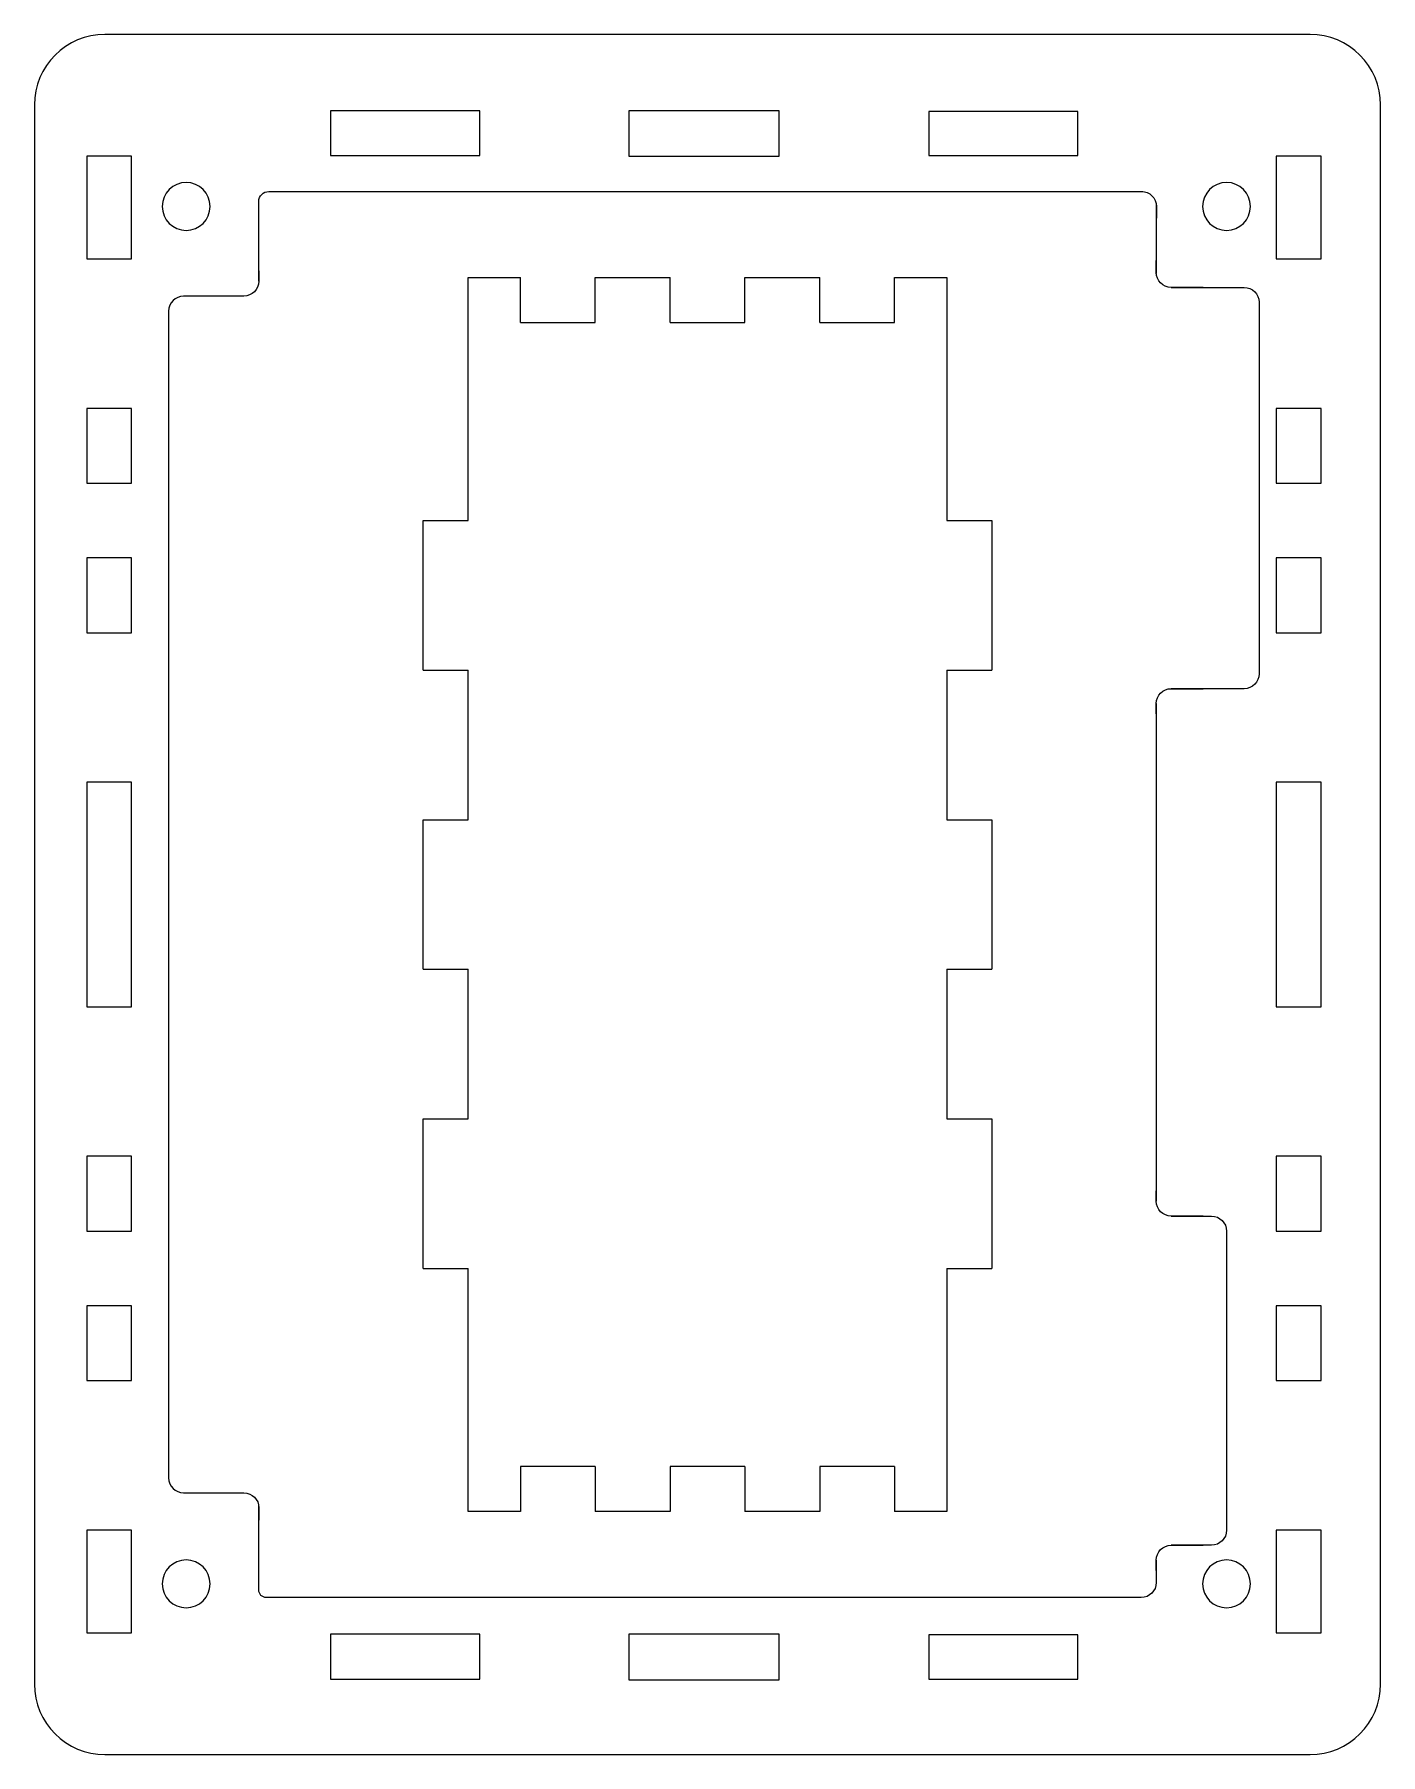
# Model space of a CAD drawing. Header units: centimetres. Extents: x -14.4 to 3.9, y -9.9 to 10.2.
# Drawn here: x -5.09 to 3.91, y -1.33 to 10.17 of the extents above; entities that cross this region are included whole.
import ezdxf

# ---------------------------------------------------------------- set-up
doc = ezdxf.new("R2010")
doc.units = ezdxf.units.CM
doc.header["$MEASUREMENT"] = 0
doc.layers.add('Layer 1', color=7, linetype='Continuous')

msp = doc.modelspace()

# ---------------------------------------------------------------- linework, layer by layer
at = {"layer": 'Layer 1', "color": 242, "lineweight": 20}
for points, knots in [([(-5.08668, -0.85867), (-5.08668, -0.85867), (-5.08668, 9.69855), (-5.08668, 9.69855), (-5.08668, 9.69855), (-5.08668, 9.95782), (-4.87457, 10.16994), (-4.61529, 10.16994), (-4.61529, 10.16994), (-4.61529, 10.16994), (3.44192, 10.16994), (3.44192, 10.16994), (3.44192, 10.16994), (3.7012, 10.16994), (3.91332, 9.95782), (3.91332, 9.69855), (3.91332, 9.69855), (3.91332, 9.69855), (3.91332, -0.85867), (3.91332, -0.85867), (3.91332, -0.85867), (3.91332, -1.11794), (3.7012, -1.33006), (3.44192, -1.33006), (3.44192, -1.33006), (3.44192, -1.33006), (-4.61529, -1.33006), (-4.61529, -1.33006), (-4.61529, -1.33006), (-4.87457, -1.33006), (-5.08668, -1.11794), (-5.08668, -0.85867)], [0, 0, 0, 0, 0.11111111, 0.11111111, 0.11111111, 0.11111111, 0.22222222, 0.22222222, 0.22222222, 0.22222222, 0.33333333, 0.33333333, 0.33333333, 0.33333333, 0.44444444, 0.44444444, 0.44444444, 0.44444444, 0.55555556, 0.55555556, 0.55555556, 0.55555556, 0.66666667, 0.66666667, 0.66666667, 0.66666667, 0.77777778, 0.77777778, 0.77777778, 0.77777778, 1, 1, 1, 1]), ([(-4.23208, 9.01994), (-4.23208, 9.10831), (-4.16044, 9.17994), (-4.07208, 9.17994), (-4.07208, 9.17994), (-3.98372, 9.17994), (-3.91208, 9.10831), (-3.91208, 9.01994), (-3.91208, 9.01994), (-3.91208, 8.93157), (-3.98372, 8.85994), (-4.07208, 8.85994), (-4.07208, 8.85994), (-4.16044, 8.85994), (-4.23208, 8.93157), (-4.23208, 9.01994)], [0, 0, 0, 0, 0.2, 0.2, 0.2, 0.2, 0.4, 0.4, 0.4, 0.4, 0.6, 0.6, 0.6, 0.6, 1, 1, 1, 1]), ([(-3.58668, 9.0128), (-3.58668, 9.0128), (-3.58668, 9.05345), (-3.58668, 9.05345), (-3.58668, 9.05345), (-3.58668, 9.09002), (-3.55676, 9.11994), (-3.52018, 9.11994)], [0, 0, 0, 0, 0.33333333, 0.33333333, 0.33333333, 0.33333333, 1, 1, 1, 1]), ([(2.08889, 9.11994), (2.09233, 9.1203), (2.09585, 9.12049), (2.09938, 9.12049), (2.09938, 9.12049), (2.09938, 9.12049), (2.31426, 9.12049), (2.31426, 9.12049), (2.31426, 9.12049), (2.36926, 9.12049), (2.41426, 9.07549), (2.41426, 9.02049), (2.41426, 9.02049), (2.41426, 9.02049), (2.41426, 8.95139), (2.41426, 8.95139), (2.41426, 8.95139), (2.41426, 8.94675), (2.41393, 8.94218), (2.41332, 8.9377)], [0, 0, 0, 0, 0.16666667, 0.16666667, 0.16666667, 0.16666667, 0.33333333, 0.33333333, 0.33333333, 0.33333333, 0.5, 0.5, 0.5, 0.5, 0.66666667, 0.66666667, 0.66666667, 0.66666667, 1, 1, 1, 1]), ([(2.72332, 9.01994), (2.72332, 9.10831), (2.79496, 9.17994), (2.88332, 9.17994), (2.88332, 9.17994), (2.97168, 9.17994), (3.04332, 9.10831), (3.04332, 9.01994), (3.04332, 9.01994), (3.04332, 8.93157), (2.97168, 8.85994), (2.88332, 8.85994), (2.88332, 8.85994), (2.79496, 8.85994), (2.72332, 8.93157), (2.72332, 9.01994)], [0, 0, 0, 0, 0.2, 0.2, 0.2, 0.2, 0.4, 0.4, 0.4, 0.4, 0.6, 0.6, 0.6, 0.6, 1, 1, 1, 1]), ([(2.72776, 8.47889), (2.72776, 8.47889), (2.51288, 8.47889), (2.51288, 8.47889), (2.51288, 8.47889), (2.45788, 8.47889), (2.41288, 8.52389), (2.41288, 8.57889), (2.41288, 8.57889), (2.41288, 8.57889), (2.41288, 8.64799), (2.41288, 8.64799), (2.41288, 8.64799), (2.41288, 8.65115), (2.41303, 8.65429), (2.41332, 8.65737)], [0, 0, 0, 0, 0.2, 0.2, 0.2, 0.2, 0.4, 0.4, 0.4, 0.4, 0.6, 0.6, 0.6, 0.6, 1, 1, 1, 1]), ([(-3.58668, 8.58904), (-3.58668, 8.58904), (-3.58668, 8.51994), (-3.58668, 8.51994), (-3.58668, 8.51994), (-3.58668, 8.46494), (-3.63168, 8.41994), (-3.68668, 8.41994), (-3.68668, 8.41994), (-3.68668, 8.41994), (-3.90156, 8.41994), (-3.90156, 8.41994)], [0, 0, 0, 0, 0.25, 0.25, 0.25, 0.25, 0.5, 0.5, 0.5, 0.5, 1, 1, 1, 1]), ([(-3.68668, 8.4199), (-3.68758, 8.41992), (-3.68848, 8.41994), (-3.68938, 8.41994), (-3.68938, 8.41994), (-3.68938, 8.41994), (-4.08938, 8.41994), (-4.08938, 8.41994), (-4.08938, 8.41994), (-4.14438, 8.41994), (-4.18938, 8.37493), (-4.18938, 8.31994), (-4.18938, 8.31994), (-4.18938, 8.31994), (-4.18938, 0.51993), (-4.18938, 0.51993), (-4.18938, 0.51993), (-4.18938, 0.46494), (-4.14438, 0.41993), (-4.08938, 0.41993), (-4.08938, 0.41993), (-4.08938, 0.41993), (-3.68938, 0.41993), (-3.68938, 0.41993)], [0, 0, 0, 0, 0.14285714, 0.14285714, 0.14285714, 0.14285714, 0.28571429, 0.28571429, 0.28571429, 0.28571429, 0.42857143, 0.42857143, 0.42857143, 0.42857143, 0.57142857, 0.57142857, 0.57142857, 0.57142857, 0.71428571, 0.71428571, 0.71428571, 0.71428571, 1, 1, 1, 1]), ([(2.5131, 8.47881), (2.5131, 8.47881), (3.00093, 8.47881), (3.00093, 8.47881), (3.00093, 8.47881), (3.05593, 8.47881), (3.10093, 8.43381), (3.10093, 8.37881), (3.10093, 8.37881), (3.10093, 8.37881), (3.10093, 5.89593), (3.10093, 5.89593), (3.10093, 5.89593), (3.10093, 5.84093), (3.05593, 5.79593), (3.00093, 5.79593), (3.00093, 5.79593), (3.00093, 5.79593), (2.51332, 5.79593), (2.51332, 5.79593)], [0, 0, 0, 0, 0.16666667, 0.16666667, 0.16666667, 0.16666667, 0.33333333, 0.33333333, 0.33333333, 0.33333333, 0.5, 0.5, 0.5, 0.5, 0.66666667, 0.66666667, 0.66666667, 0.66666667, 1, 1, 1, 1]), ([(2.41332, 5.62683), (2.41332, 5.62683), (2.41332, 5.69593), (2.41332, 5.69593), (2.41332, 5.69593), (2.41332, 5.75093), (2.45832, 5.79593), (2.51332, 5.79593), (2.51332, 5.79593), (2.51332, 5.79593), (2.7282, 5.79593), (2.7282, 5.79593)], [0, 0, 0, 0, 0.25, 0.25, 0.25, 0.25, 0.5, 0.5, 0.5, 0.5, 1, 1, 1, 1]), ([(2.7282, 2.26962), (2.7282, 2.26962), (2.51332, 2.26962), (2.51332, 2.26962), (2.51332, 2.26962), (2.45832, 2.26962), (2.41332, 2.31462), (2.41332, 2.36962), (2.41332, 2.36962), (2.41332, 2.36962), (2.41332, 2.43872), (2.41332, 2.43872)], [0, 0, 0, 0, 0.25, 0.25, 0.25, 0.25, 0.5, 0.5, 0.5, 0.5, 1, 1, 1, 1]), ([(2.51332, 2.26962), (2.51332, 2.26962), (2.78332, 2.26962), (2.78332, 2.26962), (2.78332, 2.26962), (2.83832, 2.26962), (2.88332, 2.22462), (2.88332, 2.16962), (2.88332, 2.16962), (2.88332, 2.16962), (2.88332, 0.16962), (2.88332, 0.16962), (2.88332, 0.16962), (2.88332, 0.11462), (2.83832, 0.06962), (2.78332, 0.06962), (2.78332, 0.06962), (2.78332, 0.06962), (2.51332, 0.06962), (2.51332, 0.06962)], [0, 0, 0, 0, 0.16666667, 0.16666667, 0.16666667, 0.16666667, 0.33333333, 0.33333333, 0.33333333, 0.33333333, 0.5, 0.5, 0.5, 0.5, 0.66666667, 0.66666667, 0.66666667, 0.66666667, 1, 1, 1, 1]), ([(-3.90073, 0.41993), (-3.90073, 0.41993), (-3.68585, 0.41993), (-3.68585, 0.41993), (-3.68585, 0.41993), (-3.63085, 0.41993), (-3.58585, 0.37493), (-3.58585, 0.31993), (-3.58585, 0.31993), (-3.58585, 0.31993), (-3.58585, 0.25083), (-3.58585, 0.25083), (-3.58585, 0.25083), (-3.58585, 0.24647), (-3.58614, 0.24218), (-3.58668, 0.23796)], [0, 0, 0, 0, 0.2, 0.2, 0.2, 0.2, 0.4, 0.4, 0.4, 0.4, 0.6, 0.6, 0.6, 0.6, 1, 1, 1, 1]), ([(2.41332, -0.09948), (2.41332, -0.09948), (2.41332, -0.03038), (2.41332, -0.03038), (2.41332, -0.03038), (2.41332, 0.02462), (2.45832, 0.06962), (2.51332, 0.06962), (2.51332, 0.06962), (2.51332, 0.06962), (2.7282, 0.06962), (2.7282, 0.06962)], [0, 0, 0, 0, 0.25, 0.25, 0.25, 0.25, 0.5, 0.5, 0.5, 0.5, 1, 1, 1, 1]), ([(-4.23208, -0.18866), (-4.23208, -0.10029), (-4.16044, -0.02866), (-4.07208, -0.02866), (-4.07208, -0.02866), (-3.98372, -0.02866), (-3.91208, -0.10029), (-3.91208, -0.18866), (-3.91208, -0.18866), (-3.91208, -0.27703), (-3.98372, -0.34866), (-4.07208, -0.34866), (-4.07208, -0.34866), (-4.16044, -0.34866), (-4.23208, -0.27703), (-4.23208, -0.18866)], [0, 0, 0, 0, 0.2, 0.2, 0.2, 0.2, 0.4, 0.4, 0.4, 0.4, 0.6, 0.6, 0.6, 0.6, 1, 1, 1, 1]), ([(2.41326, -0.11096), (2.41326, -0.11096), (2.41326, -0.18006), (2.41326, -0.18006), (2.41326, -0.18006), (2.41326, -0.23506), (2.36826, -0.28006), (2.31326, -0.28006), (2.31326, -0.28006), (2.31326, -0.28006), (2.09838, -0.28006), (2.09838, -0.28006)], [0, 0, 0, 0, 0.25, 0.25, 0.25, 0.25, 0.5, 0.5, 0.5, 0.5, 1, 1, 1, 1]), ([(2.72332, -0.18866), (2.72332, -0.10029), (2.79496, -0.02866), (2.88332, -0.02866), (2.88332, -0.02866), (2.97168, -0.02866), (3.04332, -0.10029), (3.04332, -0.18866), (3.04332, -0.18866), (3.04332, -0.27703), (2.97168, -0.34866), (2.88332, -0.34866), (2.88332, -0.34866), (2.79496, -0.34866), (2.72332, -0.27703), (2.72332, -0.18866)], [0, 0, 0, 0, 0.2, 0.2, 0.2, 0.2, 0.4, 0.4, 0.4, 0.4, 0.6, 0.6, 0.6, 0.6, 1, 1, 1, 1]), ([(-3.51952, -0.28006), (-3.51952, -0.28006), (-3.53668, -0.28006), (-3.53668, -0.28006), (-3.53668, -0.28006), (-3.56418, -0.28006), (-3.58668, -0.25756), (-3.58668, -0.23006)], [0, 0, 0, 0, 0.33333333, 0.33333333, 0.33333333, 0.33333333, 1, 1, 1, 1])]:
    msp.add_open_spline(points, degree=3, knots=knots, dxfattribs=at)
at = {"layer": 'Layer 1', "color": 242, "lineweight": 9}
for points, knots in [([(-3.10789, 9.35934), (-3.10789, 9.35934), (-3.10789, 9.65934), (-3.10789, 9.65934), (-3.10789, 9.65934), (-3.10789, 9.65934), (-2.10789, 9.65934), (-2.10789, 9.65934), (-2.10789, 9.65934), (-2.10789, 9.65934), (-2.10789, 9.35934), (-2.10789, 9.35934), (-2.10789, 9.35934), (-2.10789, 9.35934), (-3.10789, 9.35934), (-3.10789, 9.35934)], [0, 0, 0, 0, 0.2, 0.2, 0.2, 0.2, 0.4, 0.4, 0.4, 0.4, 0.6, 0.6, 0.6, 0.6, 1, 1, 1, 1]), ([(-1.11166, 9.35557), (-1.11166, 9.35557), (-1.11166, 9.65934), (-1.11166, 9.65934), (-1.11166, 9.65934), (-1.11166, 9.65934), (-0.10789, 9.65934), (-0.10789, 9.65934), (-0.10789, 9.65934), (-0.10789, 9.65934), (-0.10789, 9.35557), (-0.10789, 9.35557), (-0.10789, 9.35557), (-0.10789, 9.35557), (-1.11166, 9.35557), (-1.11166, 9.35557)], [0, 0, 0, 0, 0.2, 0.2, 0.2, 0.2, 0.4, 0.4, 0.4, 0.4, 0.6, 0.6, 0.6, 0.6, 1, 1, 1, 1]), ([(0.89211, 9.35934), (0.89211, 9.35934), (0.89211, 9.65557), (0.89211, 9.65557), (0.89211, 9.65557), (0.89211, 9.65557), (1.88834, 9.65557), (1.88834, 9.65557), (1.88834, 9.65557), (1.88834, 9.65557), (1.88834, 9.35934), (1.88834, 9.35934), (1.88834, 9.35934), (1.88834, 9.35934), (0.89211, 9.35934), (0.89211, 9.35934)], [0, 0, 0, 0, 0.2, 0.2, 0.2, 0.2, 0.4, 0.4, 0.4, 0.4, 0.6, 0.6, 0.6, 0.6, 1, 1, 1, 1]), ([(-4.73667, 8.66994), (-4.73667, 8.66994), (-4.73667, 9.35559), (-4.73667, 9.35559), (-4.73667, 9.35559), (-4.73667, 9.35559), (-4.43669, 9.35559), (-4.43669, 9.35559), (-4.43669, 9.35559), (-4.43669, 9.35559), (-4.43669, 8.66994), (-4.43669, 8.66994), (-4.43669, 8.66994), (-4.43669, 8.66994), (-4.73667, 8.66994), (-4.73667, 8.66994)], [0, 0, 0, 0, 0.2, 0.2, 0.2, 0.2, 0.4, 0.4, 0.4, 0.4, 0.6, 0.6, 0.6, 0.6, 1, 1, 1, 1]), ([(3.21523, 8.66994), (3.21523, 8.66994), (3.21523, 9.35559), (3.21523, 9.35559), (3.21523, 9.35559), (3.21523, 9.35559), (3.51521, 9.35559), (3.51521, 9.35559), (3.51521, 9.35559), (3.51521, 9.35559), (3.51521, 8.66994), (3.51521, 8.66994), (3.51521, 8.66994), (3.51521, 8.66994), (3.21523, 8.66994), (3.21523, 8.66994)], [0, 0, 0, 0, 0.2, 0.2, 0.2, 0.2, 0.4, 0.4, 0.4, 0.4, 0.6, 0.6, 0.6, 0.6, 1, 1, 1, 1]), ([(-2.18668, 6.91994), (-2.18668, 6.91994), (-2.18668, 8.54494), (-2.18668, 8.54494), (-2.18668, 8.54494), (-2.18668, 8.54494), (-1.83668, 8.54494), (-1.83668, 8.54494)], [0, 0, 0, 0, 0.33333333, 0.33333333, 0.33333333, 0.33333333, 1, 1, 1, 1]), ([(0.6633, 8.54494), (0.6633, 8.54494), (1.01332, 8.54494), (1.01332, 8.54494), (1.01332, 8.54494), (1.01332, 8.54494), (1.01332, 6.91994), (1.01332, 6.91994)], [0, 0, 0, 0, 0.33333333, 0.33333333, 0.33333333, 0.33333333, 1, 1, 1, 1]), ([(-4.73667, 7.16994), (-4.73667, 7.16994), (-4.73667, 7.66994), (-4.73667, 7.66994), (-4.73667, 7.66994), (-4.73667, 7.66994), (-4.43667, 7.66994), (-4.43667, 7.66994), (-4.43667, 7.66994), (-4.43667, 7.66994), (-4.43667, 7.16994), (-4.43667, 7.16994), (-4.43667, 7.16994), (-4.43667, 7.16994), (-4.73667, 7.16994), (-4.73667, 7.16994)], [0, 0, 0, 0, 0.2, 0.2, 0.2, 0.2, 0.4, 0.4, 0.4, 0.4, 0.6, 0.6, 0.6, 0.6, 1, 1, 1, 1]), ([(3.21523, 7.16994), (3.21523, 7.16994), (3.21523, 7.66994), (3.21523, 7.66994), (3.21523, 7.66994), (3.21523, 7.66994), (3.51523, 7.66994), (3.51523, 7.66994), (3.51523, 7.66994), (3.51523, 7.66994), (3.51523, 7.16994), (3.51523, 7.16994), (3.51523, 7.16994), (3.51523, 7.16994), (3.21523, 7.16994), (3.21523, 7.16994)], [0, 0, 0, 0, 0.2, 0.2, 0.2, 0.2, 0.4, 0.4, 0.4, 0.4, 0.6, 0.6, 0.6, 0.6, 1, 1, 1, 1]), ([(-4.73667, 6.16994), (-4.73667, 6.16994), (-4.73667, 6.66994), (-4.73667, 6.66994), (-4.73667, 6.66994), (-4.73667, 6.66994), (-4.43667, 6.66994), (-4.43667, 6.66994), (-4.43667, 6.66994), (-4.43667, 6.66994), (-4.43667, 6.16994), (-4.43667, 6.16994), (-4.43667, 6.16994), (-4.43667, 6.16994), (-4.73667, 6.16994), (-4.73667, 6.16994)], [0, 0, 0, 0, 0.2, 0.2, 0.2, 0.2, 0.4, 0.4, 0.4, 0.4, 0.6, 0.6, 0.6, 0.6, 1, 1, 1, 1]), ([(3.21523, 6.16994), (3.21523, 6.16994), (3.21523, 6.66994), (3.21523, 6.66994), (3.21523, 6.66994), (3.21523, 6.66994), (3.51523, 6.66994), (3.51523, 6.66994), (3.51523, 6.66994), (3.51523, 6.66994), (3.51523, 6.16994), (3.51523, 6.16994), (3.51523, 6.16994), (3.51523, 6.16994), (3.21523, 6.16994), (3.21523, 6.16994)], [0, 0, 0, 0, 0.2, 0.2, 0.2, 0.2, 0.4, 0.4, 0.4, 0.4, 0.6, 0.6, 0.6, 0.6, 1, 1, 1, 1]), ([(-4.73667, 3.66994), (-4.73667, 3.66994), (-4.73667, 5.16994), (-4.73667, 5.16994), (-4.73667, 5.16994), (-4.73667, 5.16994), (-4.43667, 5.16994), (-4.43667, 5.16994), (-4.43667, 5.16994), (-4.43667, 5.16994), (-4.43667, 3.66994), (-4.43667, 3.66994), (-4.43667, 3.66994), (-4.43667, 3.66994), (-4.73667, 3.66994), (-4.73667, 3.66994)], [0, 0, 0, 0, 0.2, 0.2, 0.2, 0.2, 0.4, 0.4, 0.4, 0.4, 0.6, 0.6, 0.6, 0.6, 1, 1, 1, 1]), ([(3.21523, 3.66994), (3.21523, 3.66994), (3.21523, 5.16994), (3.21523, 5.16994), (3.21523, 5.16994), (3.21523, 5.16994), (3.51523, 5.16994), (3.51523, 5.16994), (3.51523, 5.16994), (3.51523, 5.16994), (3.51523, 3.66994), (3.51523, 3.66994), (3.51523, 3.66994), (3.51523, 3.66994), (3.21523, 3.66994), (3.21523, 3.66994)], [0, 0, 0, 0, 0.2, 0.2, 0.2, 0.2, 0.4, 0.4, 0.4, 0.4, 0.6, 0.6, 0.6, 0.6, 1, 1, 1, 1]), ([(-4.73667, 2.16994), (-4.73667, 2.16994), (-4.73667, 2.66994), (-4.73667, 2.66994), (-4.73667, 2.66994), (-4.73667, 2.66994), (-4.43667, 2.66994), (-4.43667, 2.66994), (-4.43667, 2.66994), (-4.43667, 2.66994), (-4.43667, 2.16994), (-4.43667, 2.16994), (-4.43667, 2.16994), (-4.43667, 2.16994), (-4.73667, 2.16994), (-4.73667, 2.16994)], [0, 0, 0, 0, 0.2, 0.2, 0.2, 0.2, 0.4, 0.4, 0.4, 0.4, 0.6, 0.6, 0.6, 0.6, 1, 1, 1, 1]), ([(3.21523, 2.16994), (3.21523, 2.16994), (3.21523, 2.66994), (3.21523, 2.66994), (3.21523, 2.66994), (3.21523, 2.66994), (3.51523, 2.66994), (3.51523, 2.66994), (3.51523, 2.66994), (3.51523, 2.66994), (3.51523, 2.16994), (3.51523, 2.16994), (3.51523, 2.16994), (3.51523, 2.16994), (3.21523, 2.16994), (3.21523, 2.16994)], [0, 0, 0, 0, 0.2, 0.2, 0.2, 0.2, 0.4, 0.4, 0.4, 0.4, 0.6, 0.6, 0.6, 0.6, 1, 1, 1, 1]), ([(-1.83668, 0.29494), (-1.83668, 0.29494), (-2.18668, 0.29494), (-2.18668, 0.29494), (-2.18668, 0.29494), (-2.18668, 0.29494), (-2.18668, 1.91994), (-2.18668, 1.91994)], [0, 0, 0, 0, 0.33333333, 0.33333333, 0.33333333, 0.33333333, 1, 1, 1, 1]), ([(1.01332, 1.91994), (1.01332, 1.91994), (1.01332, 0.29494), (1.01332, 0.29494), (1.01332, 0.29494), (1.01332, 0.29494), (0.66332, 0.29494), (0.66332, 0.29494)], [0, 0, 0, 0, 0.33333333, 0.33333333, 0.33333333, 0.33333333, 1, 1, 1, 1]), ([(-4.73667, 1.16994), (-4.73667, 1.16994), (-4.73667, 1.66994), (-4.73667, 1.66994), (-4.73667, 1.66994), (-4.73667, 1.66994), (-4.43667, 1.66994), (-4.43667, 1.66994), (-4.43667, 1.66994), (-4.43667, 1.66994), (-4.43667, 1.16994), (-4.43667, 1.16994), (-4.43667, 1.16994), (-4.43667, 1.16994), (-4.73667, 1.16994), (-4.73667, 1.16994)], [0, 0, 0, 0, 0.2, 0.2, 0.2, 0.2, 0.4, 0.4, 0.4, 0.4, 0.6, 0.6, 0.6, 0.6, 1, 1, 1, 1]), ([(3.21523, 1.16994), (3.21523, 1.16994), (3.21523, 1.66994), (3.21523, 1.66994), (3.21523, 1.66994), (3.21523, 1.66994), (3.51523, 1.66994), (3.51523, 1.66994), (3.51523, 1.66994), (3.51523, 1.66994), (3.51523, 1.16994), (3.51523, 1.16994), (3.51523, 1.16994), (3.51523, 1.16994), (3.21523, 1.16994), (3.21523, 1.16994)], [0, 0, 0, 0, 0.2, 0.2, 0.2, 0.2, 0.4, 0.4, 0.4, 0.4, 0.6, 0.6, 0.6, 0.6, 1, 1, 1, 1]), ([(-4.73669, -0.51571), (-4.73669, -0.51571), (-4.73669, 0.16994), (-4.73669, 0.16994), (-4.73669, 0.16994), (-4.73669, 0.16994), (-4.43667, 0.16994), (-4.43667, 0.16994), (-4.43667, 0.16994), (-4.43667, 0.16994), (-4.43667, -0.51571), (-4.43667, -0.51571), (-4.43667, -0.51571), (-4.43667, -0.51571), (-4.73669, -0.51571), (-4.73669, -0.51571)], [0, 0, 0, 0, 0.2, 0.2, 0.2, 0.2, 0.4, 0.4, 0.4, 0.4, 0.6, 0.6, 0.6, 0.6, 1, 1, 1, 1]), ([(3.21521, -0.51571), (3.21521, -0.51571), (3.21521, 0.16994), (3.21521, 0.16994), (3.21521, 0.16994), (3.21521, 0.16994), (3.51523, 0.16994), (3.51523, 0.16994), (3.51523, 0.16994), (3.51523, 0.16994), (3.51523, -0.51571), (3.51523, -0.51571), (3.51523, -0.51571), (3.51523, -0.51571), (3.21521, -0.51571), (3.21521, -0.51571)], [0, 0, 0, 0, 0.2, 0.2, 0.2, 0.2, 0.4, 0.4, 0.4, 0.4, 0.6, 0.6, 0.6, 0.6, 1, 1, 1, 1]), ([(-3.10789, -0.82566), (-3.10789, -0.82566), (-3.10789, -0.52566), (-3.10789, -0.52566), (-3.10789, -0.52566), (-3.10789, -0.52566), (-2.10789, -0.52566), (-2.10789, -0.52566), (-2.10789, -0.52566), (-2.10789, -0.52566), (-2.10789, -0.82566), (-2.10789, -0.82566), (-2.10789, -0.82566), (-2.10789, -0.82566), (-3.10789, -0.82566), (-3.10789, -0.82566)], [0, 0, 0, 0, 0.2, 0.2, 0.2, 0.2, 0.4, 0.4, 0.4, 0.4, 0.6, 0.6, 0.6, 0.6, 1, 1, 1, 1]), ([(-1.11166, -0.82943), (-1.11166, -0.82943), (-1.11166, -0.52566), (-1.11166, -0.52566), (-1.11166, -0.52566), (-1.11166, -0.52566), (-0.10789, -0.52566), (-0.10789, -0.52566), (-0.10789, -0.52566), (-0.10789, -0.52566), (-0.10789, -0.82943), (-0.10789, -0.82943), (-0.10789, -0.82943), (-0.10789, -0.82943), (-1.11166, -0.82943), (-1.11166, -0.82943)], [0, 0, 0, 0, 0.2, 0.2, 0.2, 0.2, 0.4, 0.4, 0.4, 0.4, 0.6, 0.6, 0.6, 0.6, 1, 1, 1, 1]), ([(0.89211, -0.82566), (0.89211, -0.82566), (0.89211, -0.52943), (0.89211, -0.52943), (0.89211, -0.52943), (0.89211, -0.52943), (1.88834, -0.52943), (1.88834, -0.52943), (1.88834, -0.52943), (1.88834, -0.52943), (1.88834, -0.82566), (1.88834, -0.82566), (1.88834, -0.82566), (1.88834, -0.82566), (0.89211, -0.82566), (0.89211, -0.82566)], [0, 0, 0, 0, 0.2, 0.2, 0.2, 0.2, 0.4, 0.4, 0.4, 0.4, 0.6, 0.6, 0.6, 0.6, 1, 1, 1, 1])]:
    msp.add_open_spline(points, degree=3, knots=knots, dxfattribs=at)
at = {"layer": 'Layer 1', "color": 242, "lineweight": 20}
for points in [[(-3.52019, 9.11994), (-3.52019, 9.11994), (2.32475, 9.11994), (2.32475, 9.11994)], [(-3.58668, 8.51994), (-3.58668, 8.51994), (-3.58668, 9.05345), (-3.58668, 9.05345)], [(2.41332, 9.03418), (2.41332, 9.03418), (2.41332, 8.57095), (2.41332, 8.57095)], [(2.41332, 5.69593), (2.41332, 5.69593), (2.41332, 2.36962), (2.41332, 2.36962)], [(-3.58668, -0.23006), (-3.58668, -0.23006), (-3.58668, 0.3328), (-3.58668, 0.3328)], [(2.41332, -0.03038), (2.41332, -0.03038), (2.41332, -0.18006), (2.41332, -0.18006)], [(2.31326, -0.28006), (2.31326, -0.28006), (-3.53668, -0.28006), (-3.53668, -0.28006)]]:
    msp.add_open_spline(points, degree=3, dxfattribs=at)
at = {"layer": 'Layer 1', "color": 242, "lineweight": 9}
for points in [[(-1.83668, 8.24494), (-1.83668, 8.24494), (-1.83668, 8.54494), (-1.83668, 8.54494)], [(-1.33668, 8.54494), (-1.33668, 8.54494), (-0.83668, 8.54494), (-0.83668, 8.54494)], [(-1.33668, 8.24494), (-1.33668, 8.24494), (-1.33668, 8.54494), (-1.33668, 8.54494)], [(-0.83668, 8.24494), (-0.83668, 8.24494), (-0.83668, 8.54494), (-0.83668, 8.54494)], [(-0.33668, 8.54494), (-0.33668, 8.54494), (0.16332, 8.54494), (0.16332, 8.54494)], [(-0.33668, 8.24494), (-0.33668, 8.24494), (-0.33668, 8.54494), (-0.33668, 8.54494)], [(0.16332, 8.24494), (0.16332, 8.24494), (0.16332, 8.54494), (0.16332, 8.54494)], [(0.6633, 8.24494), (0.6633, 8.24494), (0.6633, 8.54494), (0.6633, 8.54494)], [(-1.83668, 8.24494), (-1.83668, 8.24494), (-1.33668, 8.24494), (-1.33668, 8.24494)], [(-0.83668, 8.24494), (-0.83668, 8.24494), (-0.33668, 8.24494), (-0.33668, 8.24494)], [(0.16332, 8.24494), (0.16332, 8.24494), (0.6633, 8.24494), (0.6633, 8.24494)], [(-2.48668, 5.91994), (-2.48668, 5.91994), (-2.48668, 6.91994), (-2.48668, 6.91994)], [(-2.48668, 6.91994), (-2.48668, 6.91994), (-2.18668, 6.91994), (-2.18668, 6.91994)], [(1.01332, 6.91994), (1.01332, 6.91994), (1.31332, 6.91994), (1.31332, 6.91994)], [(1.31332, 6.91994), (1.31332, 6.91994), (1.31332, 5.91994), (1.31332, 5.91994)], [(-2.48668, 5.91994), (-2.48668, 5.91994), (-2.18668, 5.91994), (-2.18668, 5.91994)], [(-2.18668, 4.91994), (-2.18668, 4.91994), (-2.18668, 5.91994), (-2.18668, 5.91994)], [(1.01332, 5.91994), (1.01332, 5.91994), (1.01332, 4.91994), (1.01332, 4.91994)], [(1.01332, 5.91994), (1.01332, 5.91994), (1.31332, 5.91994), (1.31332, 5.91994)], [(-2.48668, 3.91994), (-2.48668, 3.91994), (-2.48668, 4.91994), (-2.48668, 4.91994)], [(-2.48668, 4.91994), (-2.48668, 4.91994), (-2.18668, 4.91994), (-2.18668, 4.91994)], [(1.01332, 4.91994), (1.01332, 4.91994), (1.31332, 4.91994), (1.31332, 4.91994)], [(1.31332, 4.91994), (1.31332, 4.91994), (1.31332, 3.91993), (1.31332, 3.91993)], [(-2.48668, 3.91994), (-2.48668, 3.91994), (-2.18668, 3.91994), (-2.18668, 3.91994)], [(-2.18668, 2.91994), (-2.18668, 2.91994), (-2.18668, 3.91994), (-2.18668, 3.91994)], [(1.01332, 3.91993), (1.01332, 3.91993), (1.01332, 2.91994), (1.01332, 2.91994)], [(1.01332, 3.91993), (1.01332, 3.91993), (1.31332, 3.91993), (1.31332, 3.91993)], [(-2.48668, 1.91994), (-2.48668, 1.91994), (-2.48668, 2.91994), (-2.48668, 2.91994)], [(-2.48668, 2.91994), (-2.48668, 2.91994), (-2.18668, 2.91994), (-2.18668, 2.91994)], [(1.01332, 2.91994), (1.01332, 2.91994), (1.31332, 2.91994), (1.31332, 2.91994)], [(1.31332, 2.91994), (1.31332, 2.91994), (1.31332, 1.91994), (1.31332, 1.91994)], [(-2.48668, 1.91994), (-2.48668, 1.91994), (-2.18668, 1.91994), (-2.18668, 1.91994)], [(1.01332, 1.91994), (1.01332, 1.91994), (1.31332, 1.91994), (1.31332, 1.91994)], [(-1.33668, 0.59494), (-1.33668, 0.59494), (-1.83668, 0.59494), (-1.83668, 0.59494)], [(-1.83668, 0.59494), (-1.83668, 0.59494), (-1.83668, 0.29494), (-1.83668, 0.29494)], [(-1.33668, 0.59494), (-1.33668, 0.59494), (-1.33668, 0.29494), (-1.33668, 0.29494)], [(-0.33668, 0.59494), (-0.33668, 0.59494), (-0.83668, 0.59494), (-0.83668, 0.59494)], [(-0.83668, 0.59494), (-0.83668, 0.59494), (-0.83668, 0.29494), (-0.83668, 0.29494)], [(-0.33668, 0.59494), (-0.33668, 0.59494), (-0.33668, 0.29494), (-0.33668, 0.29494)], [(0.66332, 0.59494), (0.66332, 0.59494), (0.16332, 0.59494), (0.16332, 0.59494)], [(0.16332, 0.59494), (0.16332, 0.59494), (0.16332, 0.29494), (0.16332, 0.29494)], [(0.16332, 0.59494), (0.16332, 0.59494), (0.16332, 0.29494), (0.16332, 0.29494)], [(0.66332, 0.59494), (0.66332, 0.59494), (0.66332, 0.29494), (0.66332, 0.29494)], [(-0.83668, 0.29494), (-0.83668, 0.29494), (-1.33668, 0.29494), (-1.33668, 0.29494)], [(0.16332, 0.29494), (0.16332, 0.29494), (-0.33668, 0.29494), (-0.33668, 0.29494)]]:
    msp.add_open_spline(points, degree=3, dxfattribs=at)

doc.saveas('drawing.dxf')
